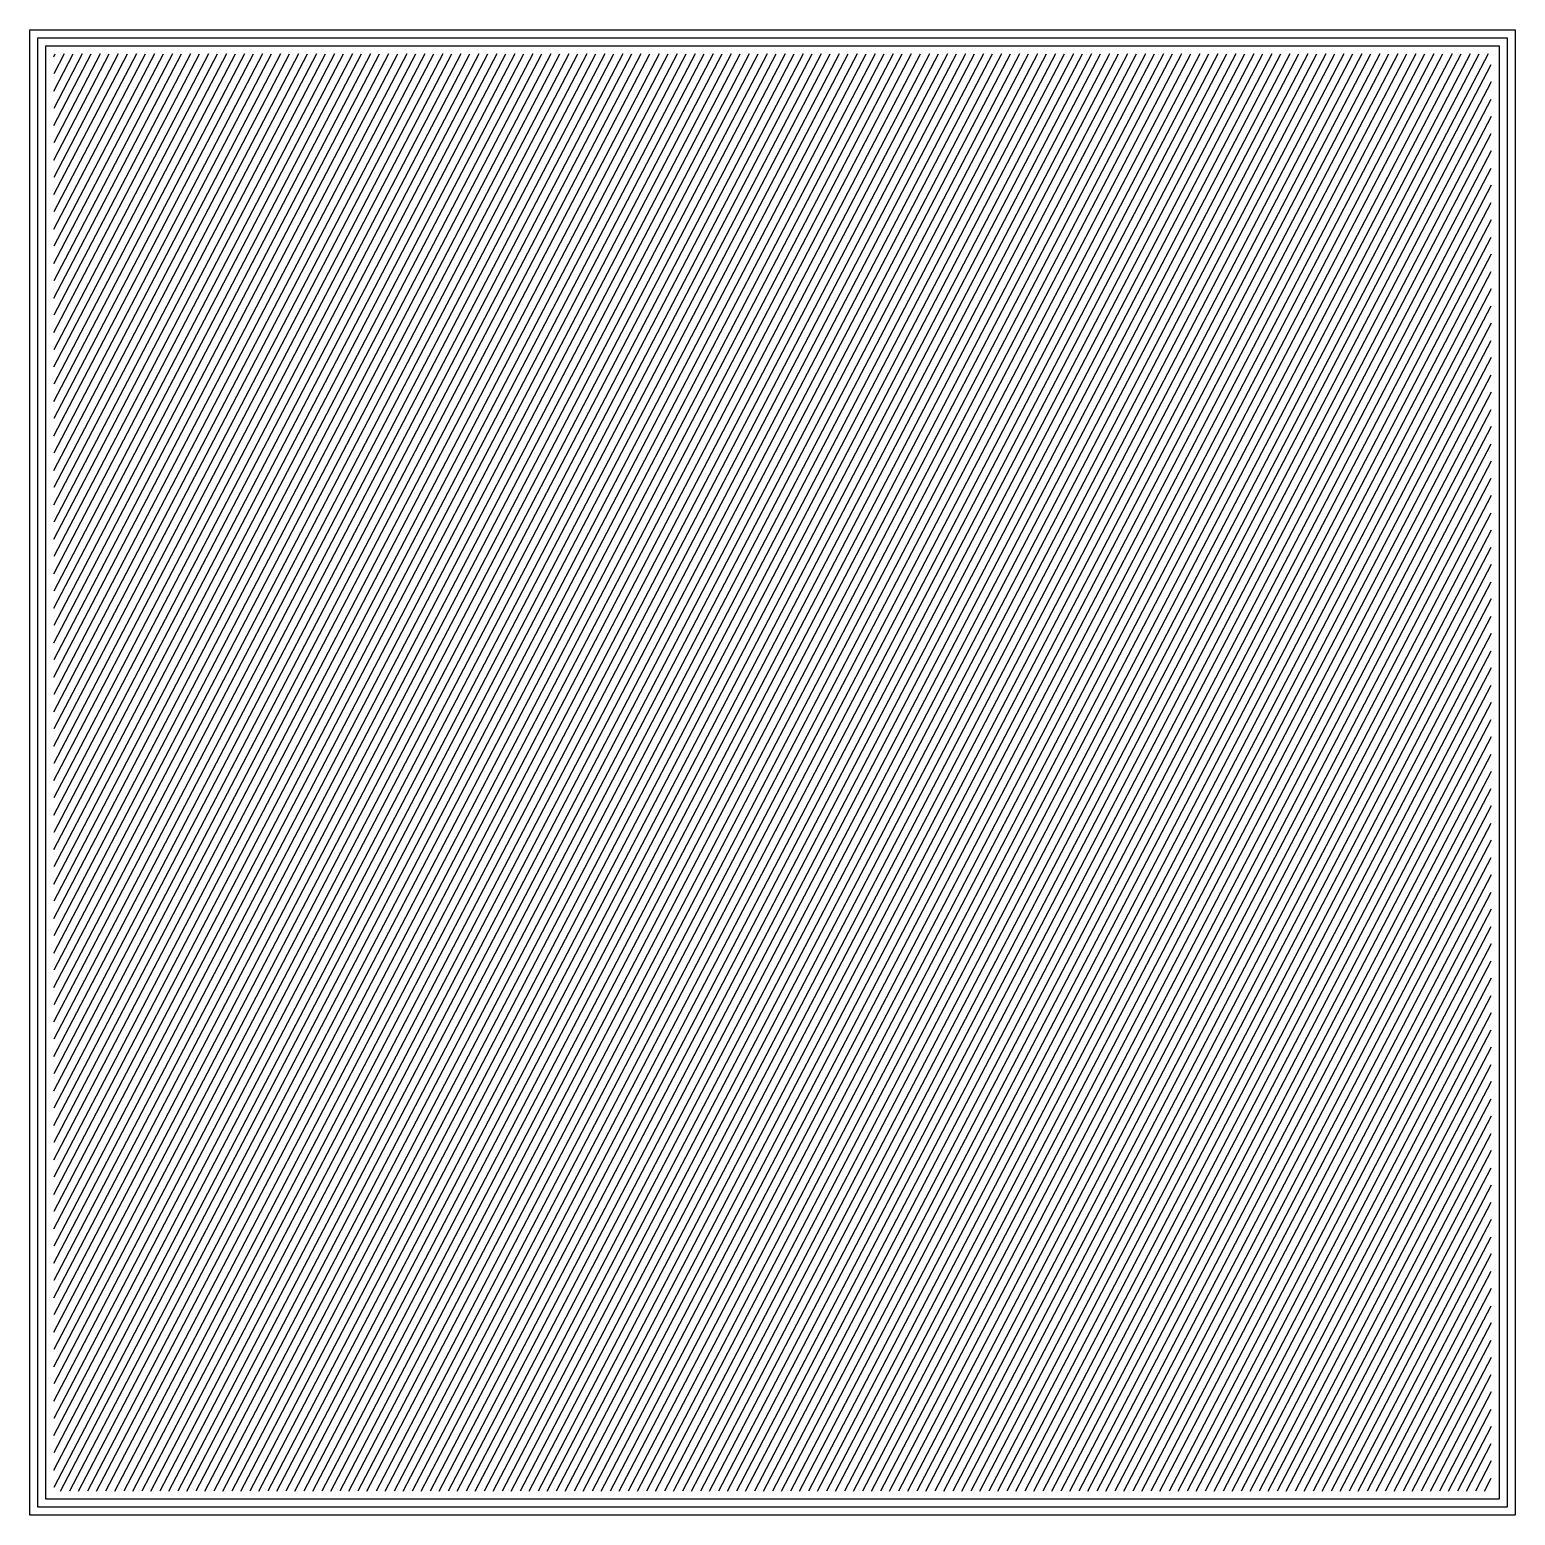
# Model space of a CAD drawing. Extents: x 0.1 to 14.9, y 0.1 to 14.9.
import ezdxf

# ---------------------------------------------------------------- set-up
doc = ezdxf.new("R2010")
doc.units = 0

msp = doc.modelspace()

# ---------------------------------------------------------------- linework, layer by layer
for p, q in [((0.059, 0.059), (0.059, 14.941)), ((0.059, 14.941), (14.941, 14.941)), ((14.941, 14.941), (14.941, 0.059)), ((0.139, 0.139), (0.139, 14.861)), ((0.139, 14.861), (14.861, 14.861)), ((0.219, 0.219), (0.219, 14.781)), ((0.219, 14.781), (14.781, 14.781)), ((14.781, 14.781), (14.781, 0.219)), ((14.861, 14.861), (14.861, 0.139)), ((0.299, 14.67079), (0.31479, 14.701)), ((0.40506, 14.701), (0.299, 14.49811)), ((0.299, 14.32544), (0.49533, 14.701)), ((0.58561, 14.701), (0.299, 14.15276)), ((0.299, 13.98008), (0.67588, 14.701)), ((0.76615, 14.701), (0.299, 13.80741)), ((0.299, 13.63473), (0.85643, 14.701)), ((0.9467, 14.701), (0.299, 13.46206)), ((0.299, 13.28938), (1.03697, 14.701)), ((1.12725, 14.701), (0.299, 13.11671)), ((0.299, 12.94404), (1.21751, 14.701)), ((1.30779, 14.701), (0.299, 12.77135)), ((0.299, 12.59868), (1.39807, 14.701)), ((1.48833, 14.701), (0.299, 12.42601)), ((0.299, 12.25334), (1.57861, 14.701)), ((1.66888, 14.701), (0.299, 12.08066)), ((0.299, 11.90798), (1.75915, 14.701)), ((1.84942, 14.701), (0.299, 11.73531)), ((0.299, 11.56263), (1.9397, 14.701)), ((2.02997, 14.701), (0.299, 11.38995)), ((0.299, 11.21727), (2.12025, 14.701)), ((2.21051, 14.701), (0.299, 11.0446)), ((0.299, 10.87193), (2.30079, 14.701)), ((2.39106, 14.701), (0.299, 10.69925)), ((0.299, 10.52658), (2.48133, 14.701)), ((2.57161, 14.701), (0.299, 10.3539)), ((0.299, 10.18123), (2.66188, 14.701)), ((2.75215, 14.701), (0.299, 10.00854)), ((0.299, 9.83587), (2.84243, 14.701)), ((2.9327, 14.701), (0.299, 9.6632)), ((0.299, 9.49052), (3.02297, 14.701)), ((3.11324, 14.701), (0.299, 9.31785)), ((0.299, 9.14517), (3.20352, 14.701)), ((3.29379, 14.701), (0.299, 8.9725)), ((0.299, 8.79982), (3.38406, 14.701)), ((3.47433, 14.701), (0.299, 8.62714)), ((0.299, 8.45447), (3.56461, 14.701)), ((3.65488, 14.701), (0.299, 8.28179)), ((0.299, 8.10912), (3.74515, 14.701)), ((3.83542, 14.701), (0.299, 7.93645)), ((0.299, 7.76376), (3.9257, 14.701)), ((4.01597, 14.701), (0.299, 7.59109)), ((0.299, 7.41841), (4.10624, 14.701)), ((4.19652, 14.701), (0.299, 7.24573)), ((0.299, 7.07306), (4.28679, 14.701)), ((4.37706, 14.701), (0.299, 6.90038)), ((0.299, 6.72771), (4.46733, 14.701)), ((4.5576, 14.701), (0.299, 6.55504)), ((0.299, 6.38236), (4.64788, 14.701)), ((4.73815, 14.701), (0.299, 6.20968)), ((0.299, 6.03701), (4.82842, 14.701)), ((4.9187, 14.701), (0.299, 5.86433)), ((0.299, 5.69166), (5.00897, 14.701)), ((5.09924, 14.701), (0.299, 5.51898)), ((0.299, 5.34631), (5.18951, 14.701)), ((5.27978, 14.701), (0.299, 5.17363)), ((0.299, 5.00095), (5.37006, 14.701)), ((5.46033, 14.701), (0.299, 4.82828)), ((0.299, 4.6556), (5.5506, 14.701)), ((5.64088, 14.701), (0.299, 4.48294)), ((0.299, 4.31025), (5.73114, 14.701)), ((5.82142, 14.701), (0.299, 4.13757)), ((0.299, 3.96491), (5.9117, 14.701)), ((6.00196, 14.701), (0.299, 3.79222)), ((0.299, 3.61954), (6.09224, 14.701)), ((6.18251, 14.701), (0.299, 3.44688)), ((0.299, 3.2742), (6.27278, 14.701)), ((6.36306, 14.701), (0.299, 3.10153)), ((0.299, 2.92885), (6.45333, 14.701)), ((6.5436, 14.701), (0.299, 2.75617)), ((0.299, 2.5835), (6.63388, 14.701)), ((6.72414, 14.701), (0.299, 2.41082)), ((0.299, 2.23814), (6.81442, 14.701)), ((6.9047, 14.701), (0.299, 2.06548)), ((0.299, 1.89279), (6.99496, 14.701)), ((7.08524, 14.701), (0.299, 1.72013)), ((0.299, 1.54745), (7.17551, 14.701)), ((7.26578, 14.701), (0.299, 1.37476)), ((0.299, 1.2021), (7.35606, 14.701)), ((7.44633, 14.701), (0.299, 1.02941)), ((0.299, 0.85673), (7.5366, 14.701)), ((7.62688, 14.701), (0.299, 0.68407)), ((0.299, 0.51138), (7.71715, 14.701)), ((7.80742, 14.701), (0.299, 0.33872)), ((0.36851, 0.299), (7.89769, 14.701)), ((7.98796, 14.701), (0.45879, 0.299)), ((0.54905, 0.299), (8.07824, 14.701)), ((8.16851, 14.701), (0.63932, 0.299)), ((0.7296, 0.299), (8.25878, 14.701)), ((8.34906, 14.701), (0.81987, 0.299)), ((0.91015, 0.299), (8.43933, 14.701)), ((8.5296, 14.701), (1.00041, 0.299)), ((1.09069, 0.299), (8.61987, 14.701)), ((8.71015, 14.701), (1.18097, 0.299)), ((1.27123, 0.299), (8.80042, 14.701)), ((8.89069, 14.701), (1.36151, 0.299)), ((1.45178, 0.299), (8.98096, 14.701)), ((9.07123, 14.701), (1.54205, 0.299)), ((1.63232, 0.299), (9.16151, 14.701)), ((9.25178, 14.701), (1.72259, 0.299)), ((1.81287, 0.299), (9.34205, 14.701)), ((9.43233, 14.701), (1.90315, 0.299)), ((1.99341, 0.299), (9.5226, 14.701)), ((9.61287, 14.701), (2.08369, 0.299)), ((2.17396, 0.299), (9.70314, 14.701)), ((9.79341, 14.701), (2.26423, 0.299)), ((2.35451, 0.299), (9.88369, 14.701)), ((9.97396, 14.701), (2.44478, 0.299)), ((2.53505, 0.299), (10.06423, 14.701)), ((10.15451, 14.701), (2.62533, 0.299)), ((2.7156, 0.299), (10.24478, 14.701)), ((10.33505, 14.701), (2.80587, 0.299)), ((2.89614, 0.299), (10.42533, 14.701)), ((10.51559, 14.701), (2.98641, 0.299)), ((3.07669, 0.299), (10.60587, 14.701)), ((10.69614, 14.701), (3.16696, 0.299)), ((3.25723, 0.299), (10.78642, 14.701)), ((10.87669, 14.701), (3.34751, 0.299)), ((3.43778, 0.299), (10.96696, 14.701)), ((11.05723, 14.701), (3.52805, 0.299)), ((3.61832, 0.299), (11.14751, 14.701)), ((11.23777, 14.701), (3.70859, 0.299)), ((3.79887, 0.299), (11.32805, 14.701)), ((11.41833, 14.701), (3.88914, 0.299)), ((3.97941, 0.299), (11.50859, 14.701)), ((11.59887, 14.701), (4.06969, 0.299)), ((4.15996, 0.299), (11.68915, 14.701)), ((11.77942, 14.701), (4.25023, 0.299)), ((4.3405, 0.299), (11.86969, 14.701)), ((11.95995, 14.701), (4.43078, 0.299)), ((4.52105, 0.299), (12.05023, 14.701)), ((12.14051, 14.701), (4.61132, 0.299)), ((4.7016, 0.299), (12.23077, 14.701)), ((12.32105, 14.701), (4.79187, 0.299)), ((4.88214, 0.299), (12.41132, 14.701)), ((12.50159, 14.701), (4.97241, 0.299)), ((5.06268, 0.299), (12.59187, 14.701)), ((12.68214, 14.701), (5.15296, 0.299)), ((5.24323, 0.299), (12.77242, 14.701)), ((12.86269, 14.701), (5.3335, 0.299)), ((5.42378, 0.299), (12.95296, 14.701)), ((13.04323, 14.701), (5.51404, 0.299)), ((5.60432, 0.299), (13.1335, 14.701)), ((13.22377, 14.701), (5.6946, 0.299)), ((5.78486, 0.299), (13.31405, 14.701)), ((13.40432, 14.701), (5.87514, 0.299)), ((5.96541, 0.299), (13.4946, 14.701)), ((13.58487, 14.701), (6.05568, 0.299)), ((6.14596, 0.299), (13.67514, 14.701)), ((13.76542, 14.701), (6.23623, 0.299)), ((6.3265, 0.299), (13.85568, 14.701)), ((13.94596, 14.701), (6.41678, 0.299)), ((6.50704, 0.299), (14.03623, 14.701)), ((14.1265, 14.701), (6.59732, 0.299)), ((6.6876, 0.299), (14.21677, 14.701)), ((14.30705, 14.701), (6.77786, 0.299)), ((6.86814, 0.299), (14.39732, 14.701)), ((14.4876, 14.701), (6.95841, 0.299)), ((7.04868, 0.299), (14.57786, 14.701)), ((14.66814, 14.701), (7.13896, 0.299)), ((7.22923, 0.299), (14.701, 14.59117)), ((14.701, 14.41851), (7.3195, 0.299)), ((7.40978, 0.299), (14.701, 14.24583)), ((14.701, 14.07314), (7.50004, 0.299)), ((7.59032, 0.299), (14.701, 13.90048)), ((14.701, 13.7278), (7.68059, 0.299)), ((7.77086, 0.299), (14.701, 13.55513)), ((14.701, 13.38245), (7.86114, 0.299)), ((7.95141, 0.299), (14.701, 13.20976)), ((14.701, 13.0371), (8.04168, 0.299)), ((8.13196, 0.299), (14.701, 12.86442)), ((14.701, 12.69173), (8.22223, 0.299)), ((8.3125, 0.299), (14.701, 12.51907)), ((14.701, 12.34639), (8.40277, 0.299)), ((8.49304, 0.299), (14.701, 12.17372)), ((14.701, 12.00104), (8.58332, 0.299)), ((8.67359, 0.299), (14.701, 11.82837)), ((14.701, 11.65569), (8.76386, 0.299)), ((8.85413, 0.299), (14.701, 11.48302)), ((14.701, 11.31035), (8.94441, 0.299)), ((9.03468, 0.299), (14.701, 11.13767)), ((14.701, 10.96499), (9.12495, 0.299)), ((9.21522, 0.299), (14.701, 10.79232)), ((14.701, 10.61964), (9.3055, 0.299)), ((9.39577, 0.299), (14.701, 10.44696)), ((14.701, 10.27429), (9.48604, 0.299)), ((9.57631, 0.299), (14.701, 10.10161)), ((14.701, 9.92895), (9.66659, 0.299)), ((9.75686, 0.299), (14.701, 9.75626)), ((14.701, 9.58358), (9.84713, 0.299)), ((9.93741, 0.299), (14.701, 9.41091)), ((14.701, 9.23823), (10.02768, 0.299)), ((10.11795, 0.299), (14.701, 9.06555)), ((14.701, 8.89288), (10.20823, 0.299)), ((10.29849, 0.299), (14.701, 8.72021)), ((14.701, 8.54754), (10.38877, 0.299)), ((10.47904, 0.299), (14.701, 8.37485)), ((14.701, 8.20218), (10.56931, 0.299)), ((10.65959, 0.299), (14.701, 8.02951)), ((14.701, 7.85682), (10.74986, 0.299)), ((10.84013, 0.299), (14.701, 7.68415)), ((14.701, 7.51148), (10.93041, 0.299)), ((11.02067, 0.299), (14.701, 7.3388)), ((14.701, 7.16613), (11.11095, 0.299)), ((11.20123, 0.299), (14.701, 6.99345)), ((14.701, 6.82077), (11.2915, 0.299)), ((11.38177, 0.299), (14.701, 6.6481)), ((14.701, 6.47542), (11.47204, 0.299)), ((11.56232, 0.299), (14.701, 6.30274)), ((14.701, 6.13008), (11.65259, 0.299)), ((11.74286, 0.299), (14.701, 5.9574)), ((14.701, 5.78473), (11.83313, 0.299)), ((11.92341, 0.299), (14.701, 5.61204)), ((14.701, 5.43937), (12.01367, 0.299)), ((12.10395, 0.299), (14.701, 5.2667)), ((14.701, 5.09402), (12.19422, 0.299)), ((12.28449, 0.299), (14.701, 4.92135)), ((14.701, 4.74867), (12.37477, 0.299)), ((12.46504, 0.299), (14.701, 4.57599)), ((14.701, 4.40332), (12.55531, 0.299)), ((12.64559, 0.299), (14.701, 4.23063)), ((14.701, 4.05796), (12.73586, 0.299)), ((12.82613, 0.299), (14.701, 3.88529)), ((14.701, 3.71262), (12.9164, 0.299)), ((13.00667, 0.299), (14.701, 3.53995)), ((14.701, 3.36726), (13.09695, 0.299)), ((13.18722, 0.299), (14.701, 3.19459)), ((14.701, 3.02191), (13.27749, 0.299)), ((13.36777, 0.299), (14.701, 2.84923)), ((14.701, 2.67656), (13.45804, 0.299)), ((13.54831, 0.299), (14.701, 2.50388)), ((14.701, 2.33121), (13.63858, 0.299)), ((13.72885, 0.299), (14.701, 2.15854)), ((14.701, 1.98585), (13.81913, 0.299)), ((13.9094, 0.299), (14.701, 1.81318)), ((14.701, 1.64051), (13.99967, 0.299)), ((14.08995, 0.299), (14.701, 1.46783)), ((14.701, 1.29515), (14.18022, 0.299)), ((14.27049, 0.299), (14.701, 1.12248)), ((14.701, 0.94981), (14.36076, 0.299)), ((14.45104, 0.299), (14.701, 0.77713)), ((14.701, 0.60445), (14.54131, 0.299)), ((14.63158, 0.299), (14.701, 0.43178)), ((14.781, 0.219), (0.219, 0.219)), ((14.781, 0.219), (14.781, 0.219)), ((14.941, 0.059), (0.059, 0.059)), ((14.861, 0.139), (0.139, 0.139)), ((14.861, 0.139), (14.861, 0.139)), ((14.941, 0.059), (14.941, 0.059))]:
    msp.add_line(p, q)

doc.saveas('drawing.dxf')
